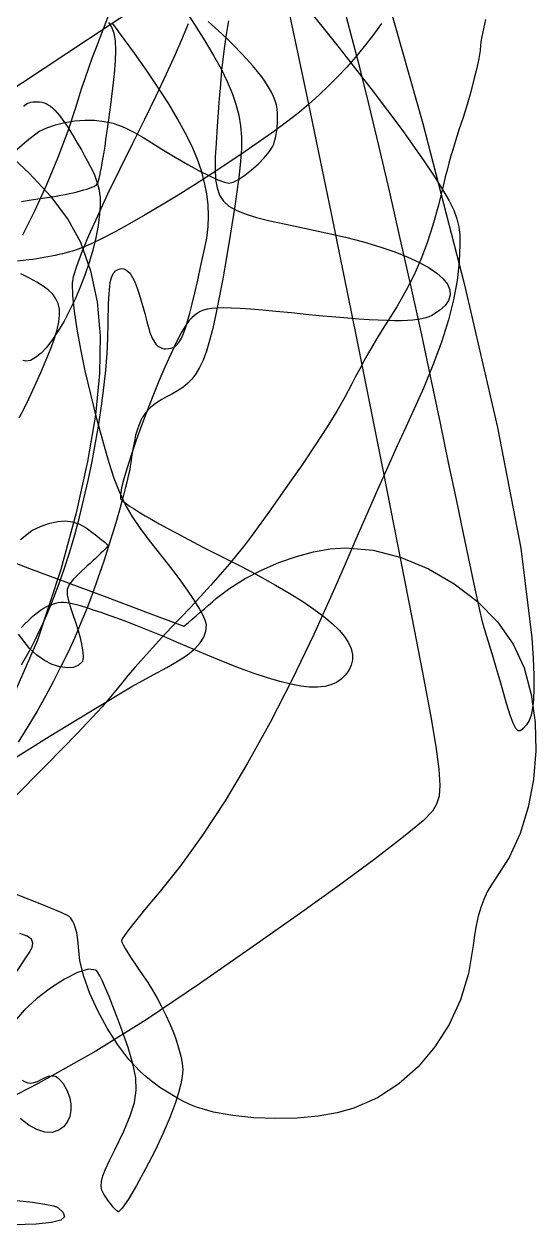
# Model space of a CAD drawing. Extents: x -75 to 75, y -75 to 75.
# Drawn here: x 52.7 to 75.1, y -63.2 to -10.7 of the extents above; entities that cross this region are included whole.
import ezdxf

# ---------------------------------------------------------------- set-up
doc = ezdxf.new("R2010")
doc.units = 0
for name, color, linetype in [('butterfly', 7, 'CONTINUOUS'), ('darth', 7, 'CONTINUOUS'), ('fallout', 7, 'CONTINUOUS'), ('hellokitty', 7, 'CONTINUOUS'), ('jackskellington', 7, 'CONTINUOUS'), ('mushroom', 7, 'CONTINUOUS'), ('nes', 7, 'CONTINUOUS'), ('skullbones', 7, 'CONTINUOUS'), ('stormtrooper', 7, 'CONTINUOUS')]:
    doc.layers.add(name, color=color, linetype=linetype)

msp = doc.modelspace()

# ---------------------------------------------------------------- linework, layer by layer
at = {"layer": 'butterfly', "color": 7}
msp.add_lwpolyline([(51.86124, -16.216449), (52.952989, -17.222168), (53.892896, -18.24819), (54.64731, -19.265821), (55.182587, -20.246377), (55.625458, -21.489774), (55.913884, -22.845835), (56.046599, -24.335842), (56.022299, -25.981067), (55.839772, -27.802795), (55.497722, -29.822298), (54.994881, -32.060862), (54.329976, -34.539758), (53.31572, -37.636636), (52.161739, -40.262161)], dxfattribs=at)
at = {"layer": 'darth', "color": 7}
for points in [[(68.064312, -7.692875), (70.144541, -15.056194), (71.957523, -22.045244), (73.415344, -28.335904), (74.430086, -33.604065), (74.913826, -37.525613), (74.963068, -38.419755), (74.992106, -39.155762), (74.999726, -39.752823), (74.98474, -40.230117), (74.945923, -40.606836), (74.882067, -40.902162), (74.791968, -41.135277), (74.674414, -41.325371), (74.53656, -41.494512), (74.420101, -41.588134), (74.314981, -41.591041), (74.211152, -41.488058), (74.098565, -41.263993), (73.967165, -40.903655), (73.806905, -40.391859), (73.607749, -39.7134)], [(56.649468, -9.708758), (56.182537, -10.937234), (56.030735, -11.309878), (55.869177, -11.726901), (55.702829, -12.17422), (55.536651, -12.637742), (55.375604, -13.10338), (55.224649, -13.55705), (55.08875, -13.984656), (54.972867, -14.372116), (54.641174, -15.390436), (54.204726, -16.537037), (53.702308, -17.730419), (53.172704, -18.889097), (52.6547, -19.931572)], [(73.607749, -39.7134), (73.477478, -39.264943), (73.350047, -38.829226), (73.228668, -38.417026), (73.116553, -38.039122), (73.016909, -37.706286), (72.93295, -37.429299), (72.867887, -37.218933), (72.824927, -37.08597), (72.759054, -36.824183), (72.628317, -36.244617), (72.440535, -35.383933), (72.203519, -34.278793), (71.925087, -32.965861), (71.613054, -31.481807), (71.275234, -29.863285), (70.919444, -28.146968), (70.530757, -26.296058), (70.098652, -24.291795), (69.637554, -22.19789), (69.161891, -20.078057), (68.68609, -17.995999), (68.224575, -16.015434), (67.791776, -14.200073), (67.402117, -12.613623), (66.606208, -9.627647)], [(64.271113, -10.094378), (65.149338, -14.21489), (66.140201, -18.98821), (67.231545, -24.356497), (68.41122, -30.261916), (69.667067, -36.646623), (70.132793, -39.04648), (70.479599, -40.893043), (70.71655, -42.27112), (70.852705, -43.265522), (70.897127, -43.961058), (70.85888, -44.442544), (70.747024, -44.794785), (70.570624, -45.102597), (70.158924, -45.523077), (69.306551, -46.230038), (68.069237, -47.182893), (66.502718, -48.341049), (64.662728, -49.663914), (62.604998, -51.110896), (60.385261, -52.641404), (58.05925, -54.214847), (55.8662, -55.584426), (53.333602, -57.003431), (50.609568, -58.404292)], [(51.498244, -43.277691), (53.816524, -41.846065), (55.860022, -40.600892), (57.439679, -39.659568), (58.366429, -39.139498), (58.963462, -38.826592), (59.460709, -38.537063), (59.864366, -38.265131), (60.180627, -38.005024), (60.415687, -37.750956), (60.575741, -37.497156), (60.666983, -37.237845), (60.695609, -36.967242), (60.657117, -36.797), (60.547392, -36.547515), (60.37411, -36.230729), (60.144948, -35.858588), (59.867586, -35.443036), (59.549699, -34.996013), (59.198965, -34.529463), (58.823059, -34.055332), (58.262981, -33.355653), (57.809289, -32.75389), (57.44201, -32.212068), (57.141173, -31.692212), (56.886809, -31.156346), (56.658945, -30.566495), (56.43761, -29.884686), (56.202835, -29.072939), (55.902457, -27.958328), (55.634134, -26.885025), (55.400327, -25.865734), (55.2035, -24.913167), (55.046124, -24.040025), (54.930659, -23.259017), (54.859572, -22.582849), (54.83533, -22.02423), (54.883474, -21.737611), (55.02395, -21.287399), (55.250814, -20.687346), (55.558129, -19.951198), (55.939953, -19.0927), (56.390343, -18.125595), (56.903361, -17.063633), (57.473069, -15.920559), (58.002935, -14.857956), (58.497253, -13.838592), (58.945205, -12.886786), (59.335973, -12.026852), (59.658733, -11.283109), (59.902672, -10.679867)], [(52.566245, -33.225455), (53.066527, -32.84161), (53.475402, -32.649391), (53.850461, -32.515466), (54.198077, -32.440095), (54.524625, -32.423529), (54.836475, -32.466043), (55.139999, -32.567888), (55.441576, -32.729322), (55.747576, -32.950604), (55.833089, -33.019848), (55.918602, -33.089094), (56.004116, -33.158337), (56.089632, -33.22758), (56.175145, -33.296826), (56.260659, -33.366069), (56.346172, -33.435315), (56.431685, -33.504559), (56.313595, -33.614871), (56.195505, -33.725183), (56.077414, -33.835498), (55.959327, -33.94581), (55.841237, -34.056122), (55.723147, -34.166435), (55.605056, -34.27675), (55.486966, -34.387062), (55.12575, -34.722554), (54.86413, -34.980888), (54.695135, -35.198217), (54.611792, -35.410696), (54.607135, -35.654471), (54.67418, -35.965697), (54.805961, -36.380524), (54.995504, -36.935102), (55.082931, -37.209146), (55.157491, -37.476131), (55.218053, -37.729408), (55.263486, -37.962324), (55.292656, -38.168224), (55.304425, -38.340456), (55.29768, -38.472364), (55.271292, -38.557296), (55.105828, -38.727832), (54.877448, -38.822952), (54.600004, -38.846009), (54.287347, -38.800374), (53.953331, -38.689387), (53.611805, -38.51641), (53.276621, -38.284796), (52.961625, -37.997917)], [(52.961625, -37.997917), (52.481965, -37.368105)]]:
    msp.add_lwpolyline(points, dxfattribs=at)
at = {"layer": 'fallout', "color": 7}
for points in [[(64.849268, -9.696185), (66.488886, -11.744037), (67.978728, -13.65392), (69.232978, -15.31986), (70.165801, -16.635891), (70.639697, -17.349941), (71.011898, -17.937765), (71.29421, -18.426633), (71.498463, -18.843811), (71.636461, -19.216573), (71.720027, -19.572187), (71.760969, -19.937922), (71.771101, -20.341051), (71.738168, -21.111978), (71.643246, -21.915659), (71.485049, -22.756628), (71.262296, -23.639427), (70.97371, -24.568582), (70.618006, -25.548632), (70.193902, -26.584106), (69.700117, -27.679543), (69.398549, -28.330483), (69.033655, -29.132299), (68.619401, -30.05354), (68.169745, -31.062747), (67.698648, -32.128449), (67.22007, -33.219192), (66.747971, -34.303513), (66.296317, -35.349956), (65.387079, -37.388735), (64.442998, -39.356072), (63.474323, -41.234188), (62.491304, -43.005296), (61.504192, -44.651617), (60.523244, -46.155359), (59.558705, -47.498745), (58.620829, -48.663987), (58.291662, -49.050504), (57.984579, -49.418957), (57.706302, -49.760714), (57.463546, -50.067154), (57.263038, -50.329643), (57.111499, -50.539563), (57.015645, -50.68828), (56.982199, -50.767172), (57.001531, -50.834409), (57.056963, -50.949719), (57.144593, -51.106815), (57.260535, -51.29942), (57.400907, -51.521247), (57.561821, -51.76601), (57.739393, -52.027424), (57.929735, -52.299212), (58.129432, -52.595108), (58.333835, -52.925627), (58.537156, -53.279635), (58.733639, -53.646008), (58.917518, -54.013614), (59.083022, -54.371327), (59.224384, -54.708019), (59.335842, -55.01255), (59.476874, -55.450209), (59.577458, -55.810551), (59.637515, -56.120857), (59.65696, -56.408405), (59.635709, -56.700465), (59.573657, -57.024318), (59.47073, -57.407237), (59.326845, -57.876499), (59.111783, -58.460084), (58.802222, -59.17451), (58.431859, -59.955464), (58.034403, -60.738636), (57.64355, -61.45972), (57.293005, -62.054401), (57.016469, -62.458371), (56.84765, -62.60732), (56.817506, -62.595354), (56.773174, -62.561041), (56.716783, -62.506792), (56.650464, -62.435012), (56.576344, -62.348113), (56.496551, -62.248494), (56.413219, -62.138568), (56.328575, -62.020707)], [(52.264722, -52.328764), (52.945953, -51.299319), (53.07759, -51.065388), (53.112935, -50.868301), (53.041635, -50.702766), (52.853347, -50.563498), (52.537721, -50.44521)], [(56.328575, -62.020707), (56.207228, -61.833094), (56.127057, -61.660267), (56.091167, -61.48372), (56.102682, -61.284951), (56.164666, -61.04546), (56.280233, -60.746747), (56.452493, -60.370311), (56.684545, -59.897648), (57.079552, -59.084258), (57.366267, -58.413636), (57.547281, -57.834976), (57.625183, -57.297481), (57.602549, -56.750351), (57.481995, -56.142783), (57.266095, -55.42398), (56.95744, -54.543136), (56.78207, -54.068988), (56.608991, -53.620797), (56.442675, -53.208789), (56.28758, -52.843193), (56.148176, -52.534236), (56.028929, -52.292146), (55.934297, -52.12715), (55.868753, -52.04948), (55.540789, -52.00858), (55.0635, -52.151607), (54.490445, -52.440603), (53.875181, -52.837602), (53.27127, -53.304657), (52.732274, -53.803801), (52.311743, -54.297078)], [(52.635348, -56.854779), (52.766378, -56.933304), (52.892212, -56.976685), (53.019376, -56.98628), (53.154402, -56.963448), (53.303816, -56.909592), (53.474146, -56.826057), (53.642065, -56.742525), (53.785451, -56.687364), (53.909587, -56.661598), (54.019763, -56.666226), (54.121273, -56.702277), (54.219399, -56.770764), (54.319435, -56.872703), (54.426668, -57.009112), (54.598203, -57.29301), (54.712006, -57.588954), (54.769032, -57.886812), (54.770161, -58.176434), (54.716471, -58.447694), (54.608849, -58.690445), (54.448244, -58.894554), (54.235601, -59.04988), (53.951477, -59.138352), (53.632662, -59.125285), (53.288043, -59.016527), (52.926513, -58.817936), (52.556963, -58.535361)], [(52.406288, -62.115968), (53.09526, -62.196452), (53.636314, -62.273581), (54.006663, -62.344893), (54.183514, -62.407935), (54.427718, -62.645637), (54.484166, -62.834356), (54.325799, -62.978428), (53.925572, -63.082193), (53.256442, -63.149991), (52.291353, -63.18616)]]:
    msp.add_lwpolyline(points, dxfattribs=at)
at = {"layer": 'hellokitty', "color": 7}
for points in [[(61.655046, -10.573456), (61.610923, -10.809749), (61.566803, -11.074454), (61.523014, -11.365278), (61.479882, -11.679936), (61.43774, -12.016145), (61.396914, -12.371615), (61.357733, -12.744061), (61.320522, -13.131196), (61.285614, -13.530735), (61.253333, -13.940389), (61.22401, -14.357875), (61.166104, -15.189237), (61.115454, -15.909205), (61.080531, -16.527661), (61.069807, -17.054489), (61.091792, -17.499564), (61.154928, -17.872775), (61.267704, -18.183998), (61.438598, -18.443118), (61.676088, -18.660014), (61.988652, -18.844568), (62.384768, -19.006662), (62.872908, -19.156175), (63.461556, -19.302992), (64.159186, -19.45699), (64.974278, -19.628056), (65.915309, -19.826066), (66.769401, -20.02098), (67.556151, -20.226311), (68.273845, -20.440709), (68.920755, -20.662829), (69.495159, -20.891328), (69.995339, -21.12485), (70.41957, -21.362055), (70.766127, -21.601594), (71.03329, -21.842118), (71.219339, -22.082283), (71.322548, -22.320738), (71.341203, -22.556137), (71.273571, -22.787136), (71.117931, -23.012383), (70.872567, -23.230532), (70.535752, -23.44024), (70.414052, -23.496555), (70.272552, -23.545154), (70.109379, -23.586025), (69.922664, -23.619161), (69.710529, -23.644561), (69.471103, -23.6622), (69.202509, -23.672049), (68.902879, -23.674025), (68.57034, -23.668324), (68.203016, -23.654806), (67.799032, -23.63347), (67.356519, -23.604322), (66.873603, -23.567342), (66.34841, -23.522517), (65.779066, -23.469837), (65.163697, -23.409289), (64.402789, -23.333191), (63.729286, -23.26791), (63.136876, -23.213751), (62.619247, -23.171012), (62.170081, -23.139998), (61.783073, -23.121005), (61.451905, -23.114344), (61.170264, -23.120327), (60.93184, -23.139236), (60.730316, -23.171373), (60.559383, -23.217045), (60.412723, -23.276554), (60.28403, -23.350203), (60.166984, -23.438293), (60.055275, -23.541126), (59.942592, -23.659005), (59.785131, -23.872334), (59.593717, -24.199971), (59.374769, -24.625244), (59.134702, -25.131474), (58.87994, -25.701989), (58.616898, -26.320109), (58.351996, -26.969161), (58.091651, -27.632471), (57.842285, -28.293356), (57.610316, -28.935149), (57.40216, -29.541171), (57.224239, -30.094744), (57.082972, -30.579193), (56.984776, -30.977846), (56.93607, -31.274021), (56.943267, -31.451048), (56.97899, -31.501873), (57.057922, -31.57334), (57.177768, -31.664142), (57.336233, -31.772967), (57.531028, -31.898505), (57.75986, -32.039444), (58.020435, -32.194472), (58.310458, -32.362281), (58.627639, -32.54156), (58.969681, -32.730996), (59.334296, -32.929282), (59.719187, -33.135104), (60.122065, -33.347152), (60.540635, -33.564119), (60.972601, -33.784687), (61.415676, -34.007552), (62.250949, -34.432076), (63.0158, -34.836825), (63.711263, -35.222733), (64.338378, -35.590737), (64.898188, -35.94177), (65.391727, -36.276768), (65.820036, -36.596661), (66.184156, -36.902387), (66.485121, -37.194879), (66.723977, -37.475075), (66.901754, -37.743906), (67.019497, -38.002306), (67.078245, -38.251212), (67.079091, -38.491558), (67.022963, -38.724278), (66.910955, -38.950305), (66.756698, -39.160763), (66.57719, -39.336407), (66.369624, -39.476818), (66.131192, -39.58159), (65.85909, -39.650303), (65.550508, -39.682544), (65.202641, -39.677916), (64.81268, -39.635978), (64.377821, -39.556323), (63.895258, -39.438546), (63.36218, -39.282229), (62.775781, -39.086957), (62.133257, -38.85232), (61.431799, -38.577901), (60.6686, -38.263285), (59.840853, -37.908063), (59.386896, -37.712182), (58.935806, -37.521789), (58.490335, -37.337879), (58.053244, -37.16143), (57.627283, -36.993435), (57.215216, -36.834874), (56.819792, -36.686736), (56.443773, -36.550005), (56.089911, -36.425666), (55.760964, -36.31471), (55.459689, -36.218117), (55.188841, -36.136879), (54.951176, -36.071974), (54.749452, -36.024394), (54.586426, -35.995125), (54.46485, -35.985162), (54.341245, -35.990553), (54.21676, -36.006809), (54.091287, -36.033987), (53.964719, -36.07214), (53.836948, -36.121357), (53.707868, -36.181707), (53.577371, -36.253262), (53.445348, -36.336094), (53.311696, -36.430272), (53.1763, -36.535871), (53.039058, -36.652962), (52.89986, -36.781619), (52.7586, -36.921906), (52.615171, -37.073902)], [(52.615208, -18.469144), (52.950847, -18.403418), (53.320577, -18.34178), (53.725665, -18.283473), (53.930324, -18.25443), (54.131264, -18.222934), (54.32736, -18.189281), (54.517488, -18.153781), (54.700514, -18.116731), (54.875317, -18.078436), (55.040767, -18.039196), (55.195744, -17.999318), (55.339113, -17.959101), (55.46975, -17.918848), (55.586534, -17.87886), (55.688329, -17.839442), (55.774017, -17.800896), (55.842464, -17.763524), (55.89255, -17.727628), (55.923143, -17.693513), (55.945411, -17.644539), (55.971036, -17.565051), (55.999744, -17.456816), (56.031217, -17.321609), (56.065158, -17.1612), (56.101257, -16.977357), (56.139215, -16.771851), (56.178732, -16.546457), (56.219496, -16.302942), (56.261212, -16.04308), (56.303573, -15.768636), (56.346276, -15.481387), (56.389022, -15.183098), (56.431499, -14.875547), (56.473412, -14.560496), (56.514455, -14.239723), (56.602571, -13.515199), (56.670931, -12.878511), (56.7152, -12.324924), (56.731061, -11.849698), (56.714184, -11.448096), (56.660232, -11.115384), (56.564883, -10.846827), (56.423808, -10.637681)], [(52.50535, -27.921303), (52.72247, -27.515399), (52.946839, -27.05847), (53.181783, -26.548159), (53.45686, -25.928063), (53.693359, -25.375035), (53.890624, -24.883635), (54.047988, -24.448429), (54.164792, -24.063983), (54.240376, -23.724859), (54.274077, -23.425618), (54.265243, -23.160829), (54.213196, -22.925052), (54.117282, -22.712852), (53.976837, -22.518796), (53.791208, -22.337443), (53.559724, -22.163357), (53.281732, -21.991106), (52.956567, -21.815253), (52.583565, -21.630358)]]:
    msp.add_lwpolyline(points, dxfattribs=at)
at = {"layer": 'jackskellington', "color": 7}
for points in [[(52.091982, -16.466591), (52.859706, -15.792202), (53.374919, -15.409438), (53.716566, -15.242227), (54.098066, -15.10735), (54.508521, -15.006035), (54.937036, -14.939507), (55.372711, -14.908984), (55.804647, -14.915701), (56.221946, -14.960871), (56.613713, -15.045718), (56.765749, -15.094752), (56.9417, -15.162544), (57.135276, -15.246034), (57.340184, -15.342164), (57.550137, -15.447871), (57.758841, -15.560096), (57.960012, -15.675777), (58.147354, -15.791857), (58.745572, -16.170289), (59.326139, -16.521938), (59.875301, -16.839503), (60.379316, -17.115694), (60.824429, -17.34321), (61.196892, -17.514753), (61.482955, -17.623034), (61.668872, -17.660747), (61.8559, -17.61637), (62.097454, -17.494236), (62.373857, -17.310825), (62.665424, -17.082629), (62.952475, -16.826131), (63.215328, -16.55782), (63.434304, -16.294182), (63.589718, -16.051702), (63.63256, -15.952851), (63.672525, -15.829681), (63.70874, -15.687099), (63.740335, -15.530014), (63.76644, -15.363337), (63.786168, -15.191974), (63.798642, -15.020838), (63.802988, -14.854834), (63.79836, -14.623683), (63.78216, -14.420483), (63.750884, -14.234942), (63.701049, -14.056758), (63.629173, -13.875633), (63.531761, -13.681273), (63.405329, -13.463374), (63.246389, -13.211643), (63.107454, -13.014429), (62.925407, -12.782669), (62.70798, -12.524847), (62.46291, -12.249455), (62.197923, -11.964983), (61.920761, -11.679916), (61.639154, -11.402746), (61.360837, -11.141961), (60.76847, -10.592994)], [(72.882015, -10.514417), (72.795319, -10.921769), (72.729796, -11.251974), (72.688351, -11.491708), (72.673901, -11.627654), (72.653158, -11.869663), (72.594309, -12.214832), (72.50246, -12.643194), (72.382716, -13.13478), (72.240177, -13.669628), (72.079948, -14.227765), (71.907129, -14.789226), (71.72682, -15.334042), (71.645549, -15.578356), (71.558376, -15.855053), (71.46802, -16.154581), (71.377203, -16.467404), (71.288642, -16.783976), (71.205062, -17.094753), (71.129175, -17.390192), (71.063708, -17.660753), (70.826548, -18.627316), (70.586538, -19.489942), (70.334045, -20.272132), (70.059431, -20.99739), (69.753059, -21.689218), (69.405297, -22.371115), (69.006506, -23.066584), (68.547051, -23.799125), (68.37483, -24.070928), (68.185287, -24.381872), (67.984632, -24.721047), (67.779082, -25.077547), (67.574849, -25.440462), (67.378145, -25.798887), (67.195186, -26.141911), (67.032186, -26.45863), (66.741209, -27.007445), (66.387912, -27.619616), (65.966625, -28.303736), (65.471667, -29.068398), (64.897364, -29.922191), (64.238039, -30.873706), (63.48802, -31.931537), (62.641624, -33.104272), (62.382519, -33.446709), (62.062789, -33.846499), (61.695011, -34.289151), (61.291764, -34.760162), (60.865622, -35.245048), (60.429157, -35.729311), (59.994947, -36.198457), (59.57557, -36.637993), (59.161957, -37.069217), (58.744268, -37.514544), (58.333919, -37.961147), (57.94233, -38.396206), (57.580917, -38.806893), (57.261097, -39.180392), (56.99429, -39.503872), (56.791908, -39.764513), (56.137948, -40.537782), (55.064883, -41.689074), (53.710055, -43.082631), (52.210803, -44.582701)]]:
    msp.add_lwpolyline(points, dxfattribs=at)
at = {"layer": 'mushroom', "color": 7}
msp.add_lwpolyline([(68.33502, -10.691842), (67.958702, -11.209187), (67.583756, -11.694499), (67.206729, -12.152667), (66.824169, -12.588567), (66.432628, -13.00708), (66.028655, -13.413091), (65.608798, -13.811481), (65.16961, -14.207129), (64.752096, -14.557646), (64.253313, -14.947965), (63.68481, -15.370787), (63.058133, -15.818815), (62.384827, -16.284756), (61.676438, -16.76131), (60.944514, -17.241179), (60.200602, -17.71707), (59.456244, -18.181687), (58.722988, -18.627731), (58.012381, -19.047903), (57.33597, -19.434912), (56.7053, -19.781458), (56.131914, -20.080247), (55.627363, -20.323979), (55.203192, -20.505361), (55.09437, -20.545521), (54.974323, -20.585907), (54.844281, -20.626245), (54.705473, -20.666273), (54.559129, -20.705724), (54.406481, -20.74433), (54.248756, -20.781826), (54.087186, -20.817944), (53.923001, -20.852418), (53.757429, -20.884983), (53.591706, -20.91537), (53.427057, -20.94331), (53.264712, -20.968541), (53.105905, -20.99078), (52.95186, -21.009802), (52.803814, -21.025296), (52.430138, -21.064655)], dxfattribs=at)
at = {"layer": 'nes', "color": 7}
msp.add_lwpolyline([(60.034331, -8.399091), (56.481088, -10.745041), (51.707271, -13.898352), (45.921679, -17.721021), (39.333125, -22.075047), (32.150408, -26.822434), (24.58234, -31.825178), (16.837726, -36.945282), (9.125371, -42.044744), (1.690602, -46.956554)], dxfattribs=at)
at = {"layer": 'skullbones', "color": 7}
for points in [[(51.281923, -33.865631), (52.967526, -34.49686), (54.653129, -35.128087), (56.33873, -35.759317), (58.024333, -36.390546), (59.709936, -37.021776), (59.888543, -36.868896), (60.067148, -36.716013), (60.245755, -36.563133), (60.424362, -36.410254), (60.602969, -36.257371), (60.781573, -36.104491), (60.960181, -35.951609), (61.138788, -35.798729), (61.719759, -35.354554), (62.381443, -34.940446), (63.100946, -34.565395), (63.855374, -34.238382), (64.621836, -33.968394), (65.377435, -33.76442), (66.099284, -33.635448), (66.764484, -33.590459), (67.984322, -33.700999), (69.207453, -34.016307), (70.397449, -34.511903), (71.517871, -35.163314), (72.532291, -35.946069), (73.404273, -36.835684), (74.097385, -37.807691), (74.575196, -38.837613), (74.888685, -40.006445), (75.059681, -41.228047), (75.092075, -42.473942), (74.989769, -43.715658), (74.756659, -44.924718), (74.39664, -46.072648), (73.913611, -47.130976), (73.311467, -48.071224), (73.130176, -48.336931), (72.965152, -48.633394), (72.816923, -48.959019), (72.68602, -49.312218), (72.57297, -49.691403), (72.478302, -50.094983), (72.402548, -50.521373), (72.346236, -50.968978), (72.141656, -52.190263), (71.788381, -53.345537), (71.296982, -54.420361), (70.678029, -55.400301), (69.942095, -56.270917), (69.099749, -57.017776), (68.161558, -57.626436), (67.138096, -58.082465), (66.406979, -58.28711), (65.568785, -58.431348), (64.658723, -58.515391), (63.712005, -58.539465), (62.763846, -58.503772), (61.84946, -58.408533), (61.004052, -58.253969), (60.262841, -58.040284)], [(60.262841, -58.040284), (59.971985, -57.922352), (59.656277, -57.770268), (59.325798, -57.590368), (58.990634, -57.388991), (58.660863, -57.172471), (58.346569, -56.947141), (58.057833, -56.719346), (57.804736, -56.495414), (57.301486, -55.953632), (56.813611, -55.308407), (56.356984, -54.591661), (55.947477, -53.835311), (55.600964, -53.071285), (55.333319, -52.331501), (55.160415, -51.64788), (55.098129, -51.052346), (55.088985, -50.836336), (55.064008, -50.622177), (55.024915, -50.415467), (54.973426, -50.221789), (54.911275, -50.046735), (54.840183, -49.895898), (54.761881, -49.77487), (54.678089, -49.689241), (54.350395, -49.533872), (53.573056, -49.212968), (52.396811, -48.746136)]]:
    msp.add_lwpolyline(points, dxfattribs=at)
at = {"layer": 'stormtrooper', "color": 7}
for points in [[(59.656731, -9.939714), (60.172385, -10.730196), (60.621324, -11.441438), (61.006942, -12.08484), (61.332629, -12.671798), (61.601779, -13.213704), (61.817786, -13.721952), (61.98404, -14.207942), (62.103937, -14.683065), (62.180868, -15.158723), (62.218225, -15.646304), (62.219354, -16.157208), (62.187745, -16.702826), (62.12674, -17.294558), (62.039737, -17.943799), (61.930122, -18.661942), (61.740389, -19.847935), (61.566329, -20.904496), (61.405087, -21.840136), (61.253801, -22.663376), (61.109623, -23.382732), (60.969685, -24.006725), (60.83114, -24.54387), (60.691126, -25.002688), (60.546787, -25.391694), (60.395267, -25.719408), (60.233709, -25.994349), (60.059253, -26.225029), (59.869047, -26.419971), (59.660231, -26.587693), (59.429949, -26.736709), (59.175345, -26.875542), (58.947301, -26.995532), (58.741973, -27.112434), (58.55782, -27.228834), (58.393299, -27.347316), (58.246876, -27.47047), (58.117006, -27.600873), (58.00215, -27.741118), (57.900767, -27.893786), (57.811322, -28.061463), (57.732269, -28.246733), (57.662075, -28.452185), (57.599193, -28.680399), (57.542085, -28.933961), (57.489214, -29.215458), (57.439037, -29.527477), (57.390015, -29.872599), (57.36343, -30.040758), (57.325141, -30.240148), (57.275876, -30.4682), (57.216361, -30.722358), (57.147324, -31.000051), (57.069499, -31.298715), (56.98361, -31.615789), (56.890389, -31.948707), (56.790564, -32.294901), (56.684863, -32.65181), (56.574015, -33.01687), (56.458753, -33.387515), (56.339802, -33.76118), (56.21789, -34.135303), (56.093749, -34.507314), (55.968107, -34.874654), (55.725091, -35.556032), (55.473399, -36.220668), (55.210904, -36.872407), (54.935467, -37.515097), (54.644953, -38.152592), (54.337237, -38.788738), (54.010179, -39.427379), (53.661648, -40.072369), (53.28951, -40.727557), (52.891633, -41.396787), (52.465884, -42.083911)], [(52.618121, -38.707486), (52.831975, -38.326495), (53.026813, -37.963585), (53.206662, -37.611733), (53.375546, -37.263903), (53.537497, -36.913066), (53.696537, -36.552192), (53.856693, -36.174251), (54.021993, -35.772209), (54.259867, -35.154153), (54.492144, -34.486898), (54.717482, -33.777216), (54.934531, -33.03189), (55.141947, -32.257698), (55.338388, -31.461419), (55.522501, -30.649833), (55.692949, -29.829718), (55.848383, -29.007853), (55.987457, -28.191017), (56.108826, -27.385989), (56.211146, -26.599549), (56.293069, -25.838475), (56.35325, -25.109545), (56.390349, -24.419537), (56.40302, -23.775235), (56.404149, -23.470148), (56.407733, -23.1916), (56.413971, -22.938432), (56.423058, -22.709482), (56.435194, -22.503593), (56.450631, -22.319604), (56.46954, -22.156352), (56.492174, -22.012679), (56.518731, -21.887423), (56.549406, -21.779428), (56.584424, -21.687528), (56.623995, -21.610566), (56.668332, -21.547379), (56.717647, -21.496813), (56.772153, -21.4577), (56.832063, -21.428885), (56.918914, -21.403344), (57.002105, -21.395583), (57.082177, -21.406589), (57.159675, -21.437366), (57.235141, -21.488883), (57.30912, -21.562125), (57.382148, -21.658075), (57.454772, -21.777723), (57.527532, -21.922049), (57.600975, -22.092039), (57.675636, -22.288681), (57.752065, -22.512957), (57.830799, -22.765851), (57.912384, -23.048349), (57.997361, -23.361438), (58.086273, -23.706102), (58.12733, -23.862072), (58.168746, -24.005721), (58.210741, -24.137358), (58.253529, -24.257294), (58.297318, -24.365842), (58.34233, -24.463316), (58.388778, -24.550026), (58.436877, -24.626285), (58.486842, -24.692404), (58.538884, -24.748696), (58.593223, -24.795469), (58.650071, -24.833041), (58.709642, -24.86172), (58.772154, -24.881815), (58.837822, -24.89364), (58.906856, -24.897506), (59.030168, -24.893019), (59.142103, -24.876198), (59.244614, -24.842058), (59.339655, -24.785611), (59.429182, -24.70187), (59.51515, -24.585845), (59.599512, -24.432548), (59.684221, -24.236988), (59.771235, -23.994178), (59.862509, -23.699123), (59.959994, -23.346842), (60.065647, -22.932336), (60.18142, -22.450625), (60.309269, -21.896713), (60.451151, -21.265617), (60.609018, -20.552339), (60.702357, -20.058219), (60.760941, -19.572853), (60.782982, -19.091687), (60.766698, -18.610157), (60.710324, -18.123713), (60.612074, -17.627789), (60.470164, -17.11783), (60.282814, -16.589279), (60.048242, -16.037577), (59.764671, -15.458163), (59.430322, -14.846483), (59.04341, -14.197976), (58.602155, -13.508084), (58.104781, -12.772252), (57.549503, -11.985916), (56.934544, -11.144524), (56.758894, -10.905405), (56.585305, -10.66478)], [(52.709685, -14.308198), (52.759147, -14.253165), (52.81431, -14.208396), (52.875877, -14.172988), (52.944545, -14.146036), (53.021013, -14.126647), (53.105979, -14.113919), (53.200139, -14.106948), (53.304197, -14.104691), (53.40468, -14.109178), (53.501699, -14.123374), (53.596269, -14.148294), (53.689405, -14.185011), (53.782115, -14.234564), (53.875415, -14.298004), (53.970315, -14.37638), (54.067829, -14.470738), (54.168969, -14.582129), (54.274748, -14.711598), (54.386178, -14.860199), (54.504271, -15.02898), (54.630041, -15.218986), (54.764497, -15.431268), (54.908656, -15.666872), (55.063528, -15.926853), (55.225939, -16.205242), (55.371055, -16.460552), (55.499652, -16.695279), (55.612501, -16.911921), (55.710384, -17.112979), (55.794075, -17.30095), (55.864348, -17.478333), (55.921978, -17.647626), (55.967746, -17.811327), (56.002422, -17.971934), (56.026778, -18.131948), (56.041595, -18.293865), (56.047663, -18.460184), (56.045687, -18.633403), (56.036543, -18.816024), (56.020964, -19.01054), (55.956443, -19.517191), (55.856259, -20.044557), (55.72414, -20.58521), (55.563812, -21.131716), (55.378999, -21.676654), (55.173426, -22.212591), (54.950817, -22.732097), (54.714896, -23.22775), (54.469394, -23.692118), (54.21803, -24.117774), (53.96453, -24.49729), (53.712621, -24.823234), (53.466029, -25.088181), (53.228477, -25.284701), (53.00369, -25.405368), (52.795393, -25.442754), (52.740808, -25.432509), (52.672059, -25.405585)]]:
    msp.add_lwpolyline(points, dxfattribs=at)

doc.saveas('drawing.dxf')
